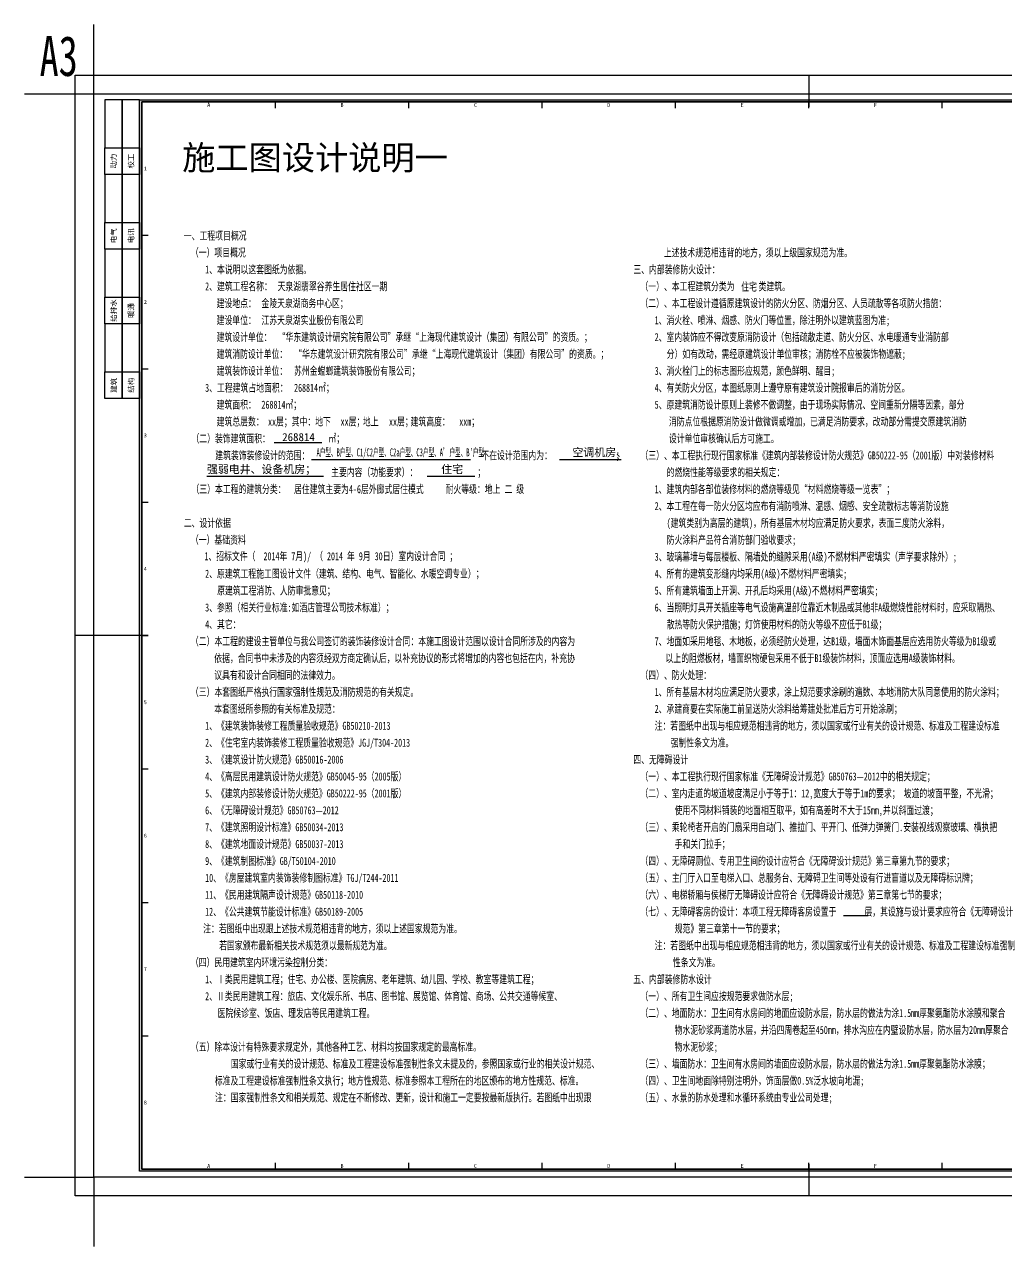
# Paper-space layout '布局1' of a CAD drawing. Header units: millimetres. Extents: x 74 to 2091, y 199 to 657.
# Drawn here: x 74.5 to 442.8, y 199.3 to 657.3 of the extents above; entities that cross this region are included whole.
import ezdxf
from ezdxf.enums import TextEntityAlignment as Align

# ---------------------------------------------------------------- set-up
doc = ezdxf.new("R2010")
doc.units = ezdxf.units.MM
doc.layers.add('DEFPOINTS(视图框)', color=251, linetype='Continuous', plot=False)
doc.layers.add('W-图框', color=251, linetype='Continuous')
doc.layers.add('W-文字', color=35, linetype='Continuous')
doc.styles.add('A2图框$0$WMF-黑体0', font='SIMHEI.TTF')
doc.styles.add('A2图框$0$ZZ', font='SIMHEI.TTF')
doc.styles.add('WORD-1', font='SIMFANG.TTF', dxfattribs={"width": 0.7})
doc.styles.add('WORD-2', font='SIMHEI.TTF')
doc.styles.add('WORD-3', font='SimSun.ttf')

# ---------------------------------------------------------------- blocks, each defined once
blk = doc.blocks.new('A2 图框')
at = {"layer": 'W-图框', "ltscale": 0.5}
h = blk.add_hatch(color=161, dxfattribs=at)
h.paths.add_polyline_path([(-562, 403), (-3, 403), (-3, 3), (-562, 3)], flags=16)
h.paths.add_polyline_path([(-562.8, 403.8), (-2.2, 403.8), (-2.2, 2.2), (-562.8, 2.2)])
at = {"layer": 'W-图框', "color": 7}
for p, q in [((-311.9, 413), (-311.9, 401.1)), ((-511.9, 400.6), (-511.9, 403)), ((-461.9, 400.6), (-461.9, 403)), ((-411.9, 400.6), (-411.9, 403)), ((-361.9, 400.6), (-361.9, 403)), ((-311.9, 400.6), (-311.9, 403)), ((-261.9, 400.6), (-261.9, 403)), ((-562, 353), (-559.6, 353)), ((-562, 303), (-559.6, 303)), ((-562, 253), (-559.6, 253)), ((-559.6, 203), (-587, 203)), ((-562, 203), (-559.6, 203)), ((-562, 153), (-559.6, 153)), ((-562, 103), (-559.6, 103)), ((-562, 53), (-559.6, 53)), ((-511.9, 3), (-511.9, 5.4)), ((-461.9, 3), (-461.9, 5.4)), ((-411.9, 3), (-411.9, 5.4)), ((-361.9, 3), (-361.9, 5.4)), ((-311.9, 3), (-311.9, 5.4)), ((-311.9, 4.9), (-311.9, -7)), ((-261.9, 3), (-261.9, 5.4))]:
    blk.add_line(p, q, dxfattribs=at)
at = {"layer": 'W-图框', "color": 1, "ltscale": 0.01}
for points in [[(-606, 406), (-580, 406), (-580, 432)], [(-606, 0), (-580, 0), (-580, -26)]]:
    blk.add_lwpolyline(points, dxfattribs=at)
at = {"layer": 'W-图框', "color": 251, "ltscale": 0.01}
for points in [[(-587, 413), (7, 413), (7, -7), (-587, -7)], [(-580, 406), (0, 406), (0, 0), (-580, 0)]]:
    blk.add_lwpolyline(points, close=True, dxfattribs=at)
at = {"layer": 'W-图框', "color": 161, "linetype": 'ByBlock'}
for points in [[(-575.8, 403.8), (-575.8, 385.8), (-569.3, 385.8), (-569.3, 403.8)], [(-569.3, 403.8), (-569.3, 385.8), (-562.8, 385.8), (-562.8, 403.8)], [(-562, 403), (-562, 3), (-61, 3), (-61, 403)], [(-575.8, 375.8), (-575.8, 385.8), (-569.3, 385.8), (-569.3, 375.8)], [(-569.3, 375.8), (-569.3, 385.8), (-562.8, 385.8), (-562.8, 375.8)], [(-575.8, 375.8), (-575.8, 357.8), (-569.3, 357.8), (-569.3, 375.8)], [(-569.3, 375.8), (-569.3, 357.8), (-562.8, 357.8), (-562.8, 375.8)], [(-575.8, 347.8), (-575.8, 357.8), (-569.3, 357.8), (-569.3, 347.8)], [(-569.3, 347.8), (-569.3, 357.8), (-562.8, 357.8), (-562.8, 347.8)], [(-575.8, 347.8), (-575.8, 329.8), (-569.3, 329.8), (-569.3, 347.8)], [(-569.3, 347.8), (-569.3, 329.8), (-562.8, 329.8), (-562.8, 347.8)], [(-575.8, 319.8), (-575.8, 329.8), (-569.3, 329.8), (-569.3, 319.8)], [(-569.3, 319.8), (-569.3, 329.8), (-562.8, 329.8), (-562.8, 319.8)], [(-575.8, 319.8), (-575.8, 301.8), (-569.3, 301.8), (-569.3, 319.8)], [(-569.3, 319.8), (-569.3, 301.8), (-562.8, 301.8), (-562.8, 319.8)], [(-575.8, 291.8), (-575.8, 301.8), (-569.3, 301.8), (-569.3, 291.8)], [(-569.3, 291.8), (-569.3, 301.8), (-562.8, 301.8), (-562.8, 291.8)]]:
    blk.add_lwpolyline(points, close=True, dxfattribs=at)
at = {"layer": 'W-图框', "color": 161, "ltscale": 0.5}
for points in [[(-562.8, 403.8), (-2.2, 403.8), (-2.2, 2.2), (-562.8, 2.2)], [(-562, 403), (-3, 403), (-3, 3), (-562, 3)]]:
    blk.add_lwpolyline(points, close=True, dxfattribs=at)
at = {"layer": 'DEFPOINTS(视图框)', "lineweight": 0, "style": 'WORD-1', "width": 0.7}
blk.add_text('A3', height=15, dxfattribs=at).set_placement((-586.01, 420.19), align=Align.MIDDLE_RIGHT)
at = {"layer": 'W-图框', "lineweight": 0, "ltscale": 150, "style": 'A2图框$0$ZZ'}
for s, p in [('A', (-536.9, 401.91)), ('B', (-486.9, 401.82)), ('C', (-436.9, 401.82)), ('D', (-386.9, 401.82)), ('E', (-336.9, 401.82)), ('F', (-286.9, 401.82)), ('1', (-560.66, 378)), ('2', (-560.66, 328)), ('3', (-560.66, 278)), ('4', (-560.66, 228)), ('5', (-560.66, 178)), ('6', (-560.66, 128)), ('7', (-560.66, 78)), ('8', (-560.66, 28)), ('A', (-536.9, 4.22)), ('B', (-486.9, 4.22)), ('C', (-436.9, 4.22)), ('D', (-386.9, 4.22)), ('E', (-336.9, 4.22)), ('F', (-286.9, 4.22))]:
    blk.add_text(s, height=1.45, dxfattribs=at).set_placement(p, align=Align.MIDDLE)
at = {"layer": 'W-图框', "lineweight": 0, "style": 'A2图框$0$WMF-黑体0'}
for s, p in [('动力', (-572.55, 380.8)), ('校工', (-566.05, 380.8)), ('电气', (-572.55, 352.8)), ('电讯', (-566.05, 352.8)), ('给排水', (-572.55, 324.8)), ('暖通', (-566.05, 324.8)), ('建筑', (-572.55, 296.8)), ('结构', (-566.05, 296.8))]:
    blk.add_text(s, height=2, rotation=90, dxfattribs=at).set_placement(p, align=Align.MIDDLE)
at = {"layer": 'W-图框', "color": 35, "lineweight": 0, "style": 'WORD-3', "width": 0.65}
blk.add_attdef('建设单位', text='', height=3, dxfattribs=at).set_placement((-32, 300.49), align=Align.MIDDLE)
at = {"layer": 'W-图框', "color": 35, "ltscale": 1000, "style": 'WORD-2'}
for tag, height, width, p in [('项目名称英文翻译', 3.5, 0.8, (-21.14, 246.28)), ('项目名称', 7, 0.7, (-41.38, 246.28)), ('项目名称', 7, 0.7, (-30.73, 246.28))]:
    blk.add_attdef(tag, text='', height=height, rotation=90, dxfattribs=dict(at, width=width)).set_placement(p, align=Align.MIDDLE)
at = {"layer": 'W-图框', "color": 35, "lineweight": 0, "style": 'WORD-2'}
for tag, p in [('2013.01.01', (-41.46, 176)), ('2013.03.01', (-13.42, 176)), ('2013.05.01', (-41.46, 169)), ('2013.06.01', (-13.42, 169)), ('2013.08.01', (-41.46, 162)), ('2013.09.01', (-13.42, 162)), ('2013.09.01', (-32, 113))]:
    blk.add_attdef(tag, text='', height=1.8, dxfattribs=at).set_placement(p, align=Align.MIDDLE)
at = {"layer": 'W-图框', "color": 35, "ltscale": 1000, "style": 'WORD-2', "width": 0.78}
blk.add_attdef('FS2011000', text='', height=3.5, dxfattribs=at).set_placement((-32, 11.45), align=Align.MIDDLE)

psp = doc.layouts.new('布局1')

# ---------------------------------------------------------------- linework, layer by layer
at = {"layer": 'DEFPOINTS(视图框)', "ltscale": 0.01}
psp.add_lwpolyline([(118.46, 628.3), (618.69, 628.3), (618.69, 228.3), (118.46, 228.3)], close=True, dxfattribs=at)
at = {"layer": 'W-文字', "ltscale": 0.01}
for p, q in [((168.15, 500.66), (186.02, 500.66)), ((182.11, 494.32), (241.8, 494.32)), ((275.08, 494.32), (298.23, 494.32)), ((142.84, 487.99), (186.69, 487.99)), ((225.46, 487.99), (243.34, 487.99)), ((381.67, 323.31), (390.86, 323.31))]:
    psp.add_line(p, q, dxfattribs=at)

# ---------------------------------------------------------------- block references
at = {"layer": 'W-图框'}
psp.add_blockref('A2 图框', (680.49, 225.3), dxfattribs=at)

# ---------------------------------------------------------------- texts
at = {"layer": 'W-文字', "lineweight": 0, "style": 'WORD-2'}
psp.add_text('施工图设计说明一', height=9.13, dxfattribs=at).set_placement((133.64, 602.82))
at = {"layer": 'W-文字', "ltscale": 0.01, "style": 'WORD-2', "width": 0.7}
for s, p in [('一、工程项目概况', (134.26, 576.64)), ('（一）项目概况', (136.92, 570.31)), ('上述技术规范相违背的地方，须以上级国家规范为准。', (314.27, 570.31)), ('1、本说明以这套图纸为依据。', (142.26, 563.97)), ('三、内部装修防火设计：', (302.82, 563.97)), ('2、建筑工程名称：', (142.26, 557.64)), ('（一）、本工程建筑分类为      类建筑。', (305.49, 557.64)), ('建设地点：', (146.57, 551.31)), ('（二）、本工程设计遵循原建筑设计的防火分区、防烟分区、人员疏散等各项防火措施：', (305.49, 551.31)), ('建设单位：', (146.57, 544.97)), ('1、消火栓、喷淋、烟感、防火门等位置，除注明外以建筑蓝图为准;', (310.82, 544.97)), ('建筑设计单位：', (146.57, 538.64)), ('2、室内装饰应不得改变原消防设计（包括疏散走道、防火分区、水电暖通专业消防部', (310.82, 538.64)), ('建筑消防设计单位：', (146.57, 532.31)), ('   分）如有改动，需经原建筑设计单位审核；消防栓不应被装饰物遮蔽;', (310.82, 532.31)), ('建筑装饰设计单位：', (146.57, 525.97)), ('3、消火栓门上的标志图形应规范，颜色鲜明、醒目;', (310.82, 525.97)), ('3、工程建筑占地面积：', (142.26, 519.64)), ('4、有关防火分区，本图纸原则上遵守原有建筑设计院报审后的消防分区。', (310.82, 519.64)), ('建筑面积：           ', (146.57, 513.31)), ('5、原建筑消防设计原则上装修不做调整，由于现场实际情况、空间重新分隔等因素，部分', (310.82, 513.31)), ('建筑总层数：       其中：地下        地上        建筑高度：', (146.57, 506.97)), ('消防点位根据原消防设计做微调或增加，已满足消防要求，改动部分需提交原建筑消防', (316.16, 506.97)), ('（二）装饰建筑面积：', (137.13, 500.64)), ('㎡；', (188.49, 500.66)), ('设计单位审核确认后方可施工。', (316.16, 500.64)), ('      建筑装饰装修设计的范围：                                           不在设计范围内为：                ；', (137.05, 494.32)), ('（三）、本工程执行现行国家标准《建筑内部装修设计防火规范》GB50222-95（2001版）中对装修材料', (305.49, 494.31)), ('      主要内容（功能要求）：               ；', (180.49, 487.99)), ('   的燃烧性能等级要求的相关规定：', (310.82, 487.97)), ('（三）本工程的建筑分类：                                        耐火等级：地上 二 级                 ', (137.13, 481.66)), ('1、建筑内部各部位装修材料的燃烧等级见“材料燃烧等级一览表”；', (310.82, 481.64)), ('2、本工程在每一防火分区均应布有消防喷淋、温感、烟感、安全疏散标志等消防设施', (310.82, 475.31)), ('二、设计依据', (134.26, 468.97)), ('   (建筑类别为高层的建筑)，所有基层木材均应满足防火要求，表面三度防火涂料，', (310.82, 468.97)), ('（一）基础资料', (136.92, 462.64)), ('   防火涂料产品符合消防部门验收要求;', (310.82, 462.64)), ('1、招标文件（  2014年 7月)/ （ 2014 年 9月 30日）室内设计合同 ；', (141.99, 456.51)), ('3、玻璃幕墙与每层楼板、隔墙处的缝隙采用(A级)不燃材料严密填实（声学要求除外）;', (310.82, 456.31)), ('2、原建筑工程施工图设计文件（建筑、结构、电气、智能化、水暖空调专业）；', (142.26, 449.97)), ('4、所有的建筑变形缝内均采用(A级)不燃材料严密填实;', (310.82, 449.97)), ('原建筑工程消防、人防审批意见；', (146.76, 443.64)), ('5、所有建筑墙面上开洞、开孔后均采用(A级)不燃材料严密填实;', (310.82, 443.64)), ('3、参照（相关行业标准:如酒店管理公司技术标准）；', (142.26, 437.31)), ('6、当照明灯具开关插座等电气设施高温部位靠近木制品或其他非A级燃烧性能材料时，应采取隔热、', (310.82, 437.31)), ('4、其它：', (142.26, 430.97)), ('   散热等防火保护措施；灯饰使用材料的防火等级不应低于B1级；', (310.82, 430.97)), ('（二）本工程的建设主管单位与我公司签订的装饰装修设计合同：本施工图设计范围以设计合同所涉及的内容为', (136.92, 424.64)), ('7、地面如采用地毯、木地板，必须经防火处理，达B1级，墙面木饰面基层应选用防火等级为B1级或', (310.82, 424.64)), ('依据，合同书中未涉及的内容须经双方商定确认后，以补充协议的形式将增加的内容也包括在内，补充协', (145.67, 418.31)), ('以上的阻燃板材，墙面织物硬包采用不低于B1级装饰材料，顶面应选用A级装饰材料。', (314.9, 418.31)), ('议具有和设计合同相同的法律效力。', (145.67, 411.97)), ('（四）、防火处理：', (305.49, 411.97)), ('（三）本套图纸严格执行国家强制性规范及消防规范的有关规定。', (136.92, 405.64)), ('1、所有基层木材均应满足防火要求，涂上规范要求涂刷的遍数、本地消防大队同意使用的防火涂料；', (310.82, 405.64)), ('本套图纸所参照的有关标准及规范：', (145.67, 399.31)), ('2、承建商要在实际施工前呈送防火涂料给筹建处批准后方可开始涂刷；', (310.82, 399.31)), ('1、《建筑装饰装修工程质量验收规范》GB50210-2013', (142.26, 392.97)), ('注：若图纸中出现与相应规范相违背的地方，须以国家或行业有关的设计规范、标准及工程建设标准', (310.82, 392.97)), ('2、《住宅室内装饰装修工程质量验收规范》JGJ/T304-2013', (142.26, 386.63)), ('    强制性条文为准。', (310.82, 386.64)), ('3、《建筑设计防火规范》GB50016-2006 ', (142.26, 380.3)), ('四、无障碍设计', (302.82, 380.31)), ('4、《高层民用建筑设计防火规范》GB50045-95（2005版）', (142.26, 373.97)), ('（一）、本工程执行现行国家标准《无障碍设计规范》GB50763—2012中的相关规定；', (305.49, 373.97)), ('5、《建筑内部装修设计防火规范》GB50222-95（2001版）', (142.26, 367.63)), ('（二）、室内走道的坡道坡度满足小于等于1：12,宽度大于等于1m的要求； 坡道的坡面平整，不光滑；', (305.49, 367.64)), ('6、《无障碍设计规范》GB50763—2012', (142.26, 361.3)), ('     使用不同材料铺装的地面相互取平，如有高差时不大于15mm,并以斜面过渡； ', (310.82, 361.31)), ('7、《建筑照明设计标准》GB50034-2013', (142.26, 354.97)), ('（三）、乘轮椅者开启的门扇采用自动门、推拉门、平开门、低弹力弹簧门.安装视线观察玻璃、横执把', (305.49, 354.97)), ('8、《建筑地面设计规范》GB50037-2013', (142.26, 348.63)), ('     手和关门拉手；', (310.82, 348.64)), ('9、《建筑制图标准》GB/T50104-2010', (142.26, 342.3)), ('（四）、无障碍厕位、专用卫生间的设计应符合《无障碍设计规范》第三章第九节的要求；', (305.49, 342.31)), ('10、《房屋建筑室内装饰装修制图标准》TGJ/T244-2011', (142.26, 335.97)), ('（五）、主门厅入口至电梯入口、总服务台、无障碍卫生间等处设有行进盲道以及无障碍标识牌；', (305.49, 335.97)), ('11、《民用建筑隔声设计规范》GB50118-2010', (142.26, 329.63)), ('（六）、电梯轿厢与侯梯厅无障碍设计应符合《无障碍设计规范》第三章第七节的要求；', (305.49, 329.64)), ('12、《公共建筑节能设计标准》GB50189-2005', (142.26, 323.3)), ('（七）、无障碍客房的设计：本项工程无障碍客房设置于       层，其设施与设计要求应符合《无障碍设计', (305.49, 323.31)), ('注：若图纸中出现跟上述技术规范相违背的地方，须以上述国家规范为准。', (141.51, 316.97)), ('     规范》第三章第十一节的要求；', (310.82, 316.97)), ('    若国家颁布最新相关技术规范须以最新规范为准。', (141.51, 310.64)), ('注：若图纸中出现与相应规范相违背的地方，须以国家或行业有关的设计规范、标准及工程建设标准强制', (310.82, 310.64)), ('（四）民用建筑室内环境污染控制分类：', (136.92, 304.31)), (' 性条文为准。', (316.16, 304.31)), ('1、Ⅰ类民用建筑工程；住宅、办公楼、医院病房、老年建筑、幼儿园、学校、教室等建筑工程；', (142.26, 297.97)), ('五、内部装修防水设计', (302.82, 297.97)), ('2、Ⅱ类民用建筑工程：旅店、文化娱乐所、书店、图书馆、展览馆、体育馆、商场、公共交通等候室、', (142.26, 291.64)), ('（一）、所有卫生间应按规范要求做防水层;', (305.49, 291.64)), ('医院候诊室、饭店、理发店等民用建筑工程。', (146.93, 285.31)), ('（二）、地面防水：卫生间有水房间的地面应设防水层，防水层的做法为涂1.5mm厚聚氨酯防水涂膜和聚合', (305.49, 285.31)), ('     物水泥砂浆两道防水层，并沿四周卷起至450mm，排水沟应在内壁设防水层，防水层为20mm厚聚合', (310.82, 278.97)), ('（五）除本设计有特殊要求规定外，其他各种工艺、材料均按国家规定的最高标准。', (136.92, 272.64)), ('     物水泥砂浆;', (310.82, 272.64)), ('    国家或行业有关的设计规范、标准及工程建设标准强制性条文未提及的，参照国家或行业的相关设计规范、', (145.89, 266.31)), ('（三）、墙面防水：卫生间有水房间的墙面应设防水层，防水层的做法为涂1.5mm厚聚氨酯防水涂膜；', (305.49, 266.31)), ('标准及工程建设标准强制性条文执行；地方性规范、标准参照本工程所在的地区颁布的地方性规范、标准。', (145.89, 259.97)), ('（四）、卫生间地面除特别注明外，饰面层做0.5%%%泛水坡向地漏;', (305.49, 259.97)), ('注：国家强制性条文和相关规范、规定在不断修改、更新，设计和施工一定要按最新版执行。若图纸中出现跟', (145.96, 253.64)), ('（五）、水景的防水处理和水循环系统由专业公司处理;', (305.49, 253.64))]:
    psp.add_text(s, height=3, dxfattribs=at).set_placement(p)
for s, p in [('天泉湖翡翠谷养生居住社区一期', (169.4, 559.14, 0.18)), ('金陵天泉湖商务中心区；', (163.37, 552.81, 0.18)), ('江苏天泉湖实业股份有限公司', (163.37, 546.47, 0.18)), ('“华东建筑设计研究院有限公司”承继“上海现代建筑设计（集团）有限公司”的资质。；', (169.4, 540.14, 0.18)), ('“华东建筑设计研究院有限公司”承继“上海现代建筑设计（集团）有限公司”的资质。；', (175.6, 533.81)), ('苏州金螳螂建筑装饰股份有限公司；', (175.6, 527.47)), ('268814㎡；', (175.6, 521.14)), ('268814㎡；', (163.37, 514.81)), ('xx层；', (165.85, 508.47)), ('xx层；', (193.05, 508.47)), ('xx层；', (211.2, 508.47)), ('xxm；', (237.56, 508.47)), ('居住建筑主要为4-6层外廊式居住模式', (175.6, 483.14))]:
    psp.add_text(s, height=3, dxfattribs=at).set_placement(p, align=Align.MIDDLE_LEFT)
psp.add_text('住宅', height=3, dxfattribs=at).set_placement((346.24, 557.49, 0.18), align=Align.CENTER)
at = {"layer": 'W-文字', "ltscale": 0.01, "char_height": 3, "attachment_point": 1, "style": 'WORD-2'}
for s, insert, width in [('268814', (171.15, 504.16), 13.055), ("{\\W0.5;A户型、B户型、C1/C2户型、C2a户型、C3户型、A’户型、B'户型}", (184.03, 498.44), 64.0844), ('空调机房、', (279.99, 498.44), 58.9303), ('强弱电井、设备机房；', (142.93, 492.1), 58.9303), ('住宅', (230.77, 492.1), 58.9303)]:
    psp.add_mtext(s, dxfattribs=dict(at, insert=insert, width=width))

doc.saveas('drawing.dxf')
